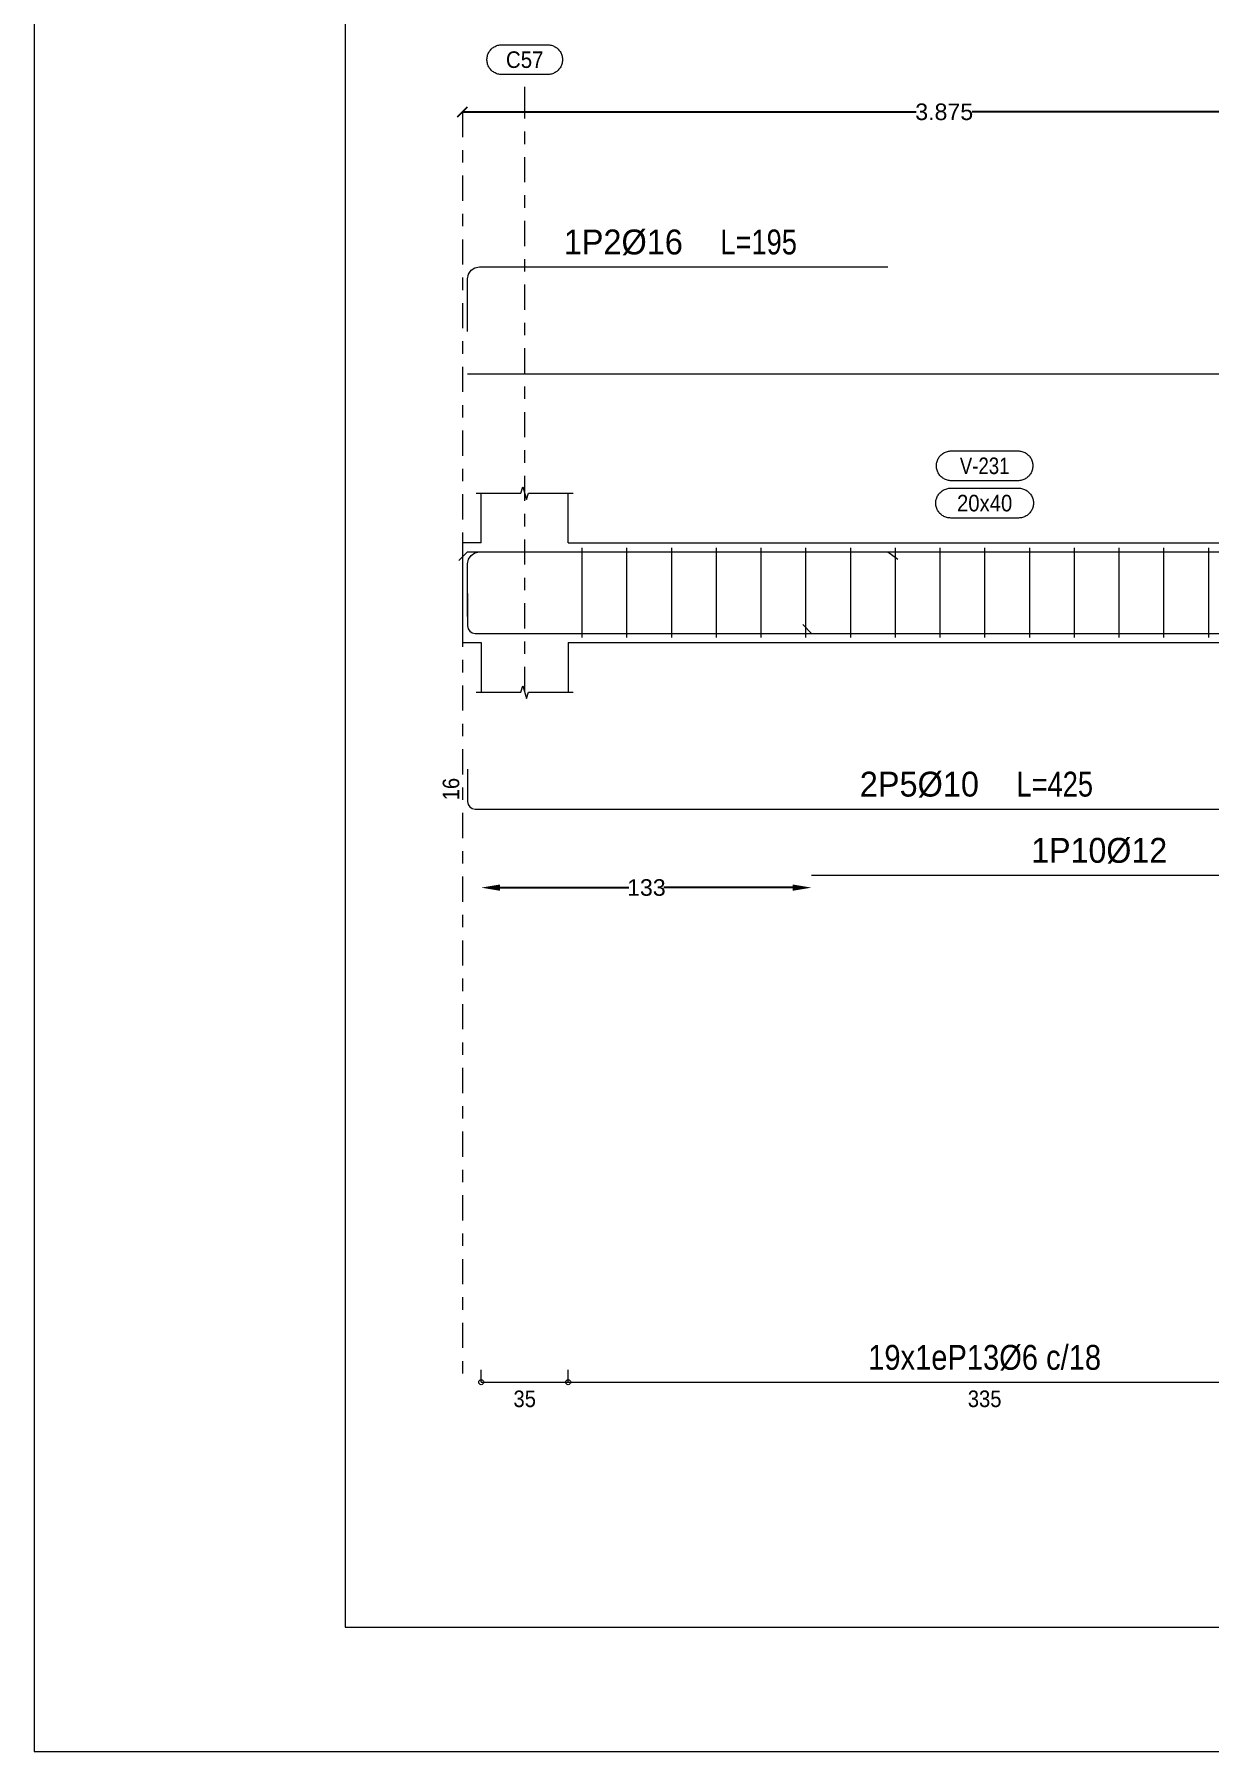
# Model space of a CAD drawing. Header units: millimetres. Extents: x 0 to 190, y -70 to 53.
# Drawn here: x 0.28 to 9.73, y -69.94 to -56.13 of the extents above; entities that cross this region are included whole.
import ezdxf
from ezdxf.enums import TextEntityAlignment as Align

# ---------------------------------------------------------------- set-up
doc = ezdxf.new("R2010")
doc.units = ezdxf.units.MM
doc.linetypes.add('CYPE_RAYAPUNTO', pattern=[0.4125, 0.2025, -0.105, 0, -0.105])
for name, color, linetype, lineweight in [('ALZ_ARM_LONG_ARM_TEXTOS', 3, 'Continuous', 9), ('ALZ_ARM_LONG_TXT_LONG', 3, 'Continuous', 9), ('ALZ_ARM_TRANS_TXT_EST', 3, 'Continuous', 9), ('ALZ_CONT_NUDOS', 122, 'Continuous', 9), ('ALZ_CONT_VIG_HORMIGON', 2, 'Continuous', 9), ('ALZ_COT_COT_ANCLAJES', 3, 'Continuous', 0), ('ALZ_COT_COT_ARM', 3, 'Continuous', 0), ('ALZ_COT_COT_EST', 3, 'Continuous', 0), ('ALZ_COT_COT_LIN_APOYOS', 2, 'CYPE_RAYAPUNTO', 0), ('ALZ_COT_LONGITUD_PROYECTADA', 122, 'Continuous', 0), ('ALZ_COT_TEXTOS_ESTRIBOS', 122, 'Continuous', 0), ('ALZ_REF_COT_LIN_AUX_COTA', 2, 'CYPE_RAYAPUNTO', 9), ('ALZ_REF_REF_NOMBRE', 3, 'Continuous', 9), ('ALZ_REF_REF_REFERENCIA', 3, 'Continuous', 9), ('ALZ_REF_TEXTO_REF_NOMBRE', 3, 'Continuous', 9), ('ALZ_REF_TEXTO_REF_REFERENCIA', 3, 'Continuous', 9), ('ARM_LONGITUDINAL_Ø10', 103, 'Continuous', 9), ('ARM_LONGITUDINAL_Ø12', 171, 'Continuous', 9), ('ARM_LONGITUDINAL_Ø16', 212, 'Continuous', 9), ('ARM_LONGITUDINAL_Ø8', 32, 'Continuous', 9), ('ARM_TRANSVERSAL_Ø6', 151, 'Continuous', 9), ('RECUAD_LIMITES', 2, 'Continuous', 0), ('RECUAD_MARCO', 1, 'Continuous', 20)]:
    doc.layers.add(name, color=color, linetype=linetype, lineweight=lineweight)
doc.styles.add('CYPETXT_0.2_romans', font='arial.ttf', dxfattribs={"height": 0.133333})
doc.styles.add('CYPETXT_romans', font='arial.ttf', dxfattribs={"height": 0.2})
doc.dimstyles.new('cype_arrow', dxfattribs={"dimtxt": 0.18, "dimasz": 0.15, "dimexe": 0.05, "dimexo": 0.05, "dimgap": 0, "dimtad": 0, "dimdec": 4, "dimzin": 0, "dimdsep": 46, "dimtxsty": 'CYPETXT_0.2_romans', "dimcen": 0.09, "dimadec": 0, "dimazin": 0, "dimtfac": 1, "dimtdec": 4, "dimtofl": 0, "dimtmove": 2, "dimatfit": 3, "dimfxl": 1, "dimtolj": 1, "dimtzin": 0, "dimarcsym": 0})
doc.dimstyles.new('cype_oblique', dxfattribs={"dimtxt": 0.18, "dimasz": 0.18, "dimexe": 0.05, "dimexo": 0.05, "dimgap": 0, "dimtad": 0, "dimdec": 4, "dimzin": 0, "dimdsep": 46, "dimtxsty": 'CYPETXT_0.2_romans', "dimblk": 'OBLIQUE', "dimtsz": 0.04, "dimcen": 0.09, "dimadec": 0, "dimazin": 0, "dimtfac": 1, "dimtdec": 4, "dimtofl": 0, "dimtmove": 2, "dimatfit": 3, "dimfxl": 1, "dimtolj": 1, "dimtzin": 0, "dimarcsym": 0})

# ---------------------------------------------------------------- blocks, each defined once
blk = doc.blocks.new('*D387')
at = {"layer": 'ALZ_COT_LONGITUD_PROYECTADA', "color": 0, "lineweight": -2, "transparency": 16777216}
for p, q in [((3.684, -56.797), (3.764, -56.717)), ((3.724, -56.757), (7.374, -56.757)), ((11.474, -56.757), (7.825, -56.757)), ((11.434, -56.797), (11.514, -56.717))]:
    blk.add_line(p, q, dxfattribs=at)
at = {"layer": 'Defpoints', "color": 0, "transparency": 16777216}
for p in [(3.724, -56.757), (3.724, -56.757), (11.474, -56.757)]:
    blk.add_point(p, dxfattribs=at)
at = {"layer": 'ALZ_COT_LONGITUD_PROYECTADA', "color": 0, "transparency": 16777216, "insert": (7.599, -56.757), "char_height": 0.1333, "attachment_point": 5, "style": 'CYPETXT_0.2_romans'}
blk.add_mtext('\\A1;3.875', dxfattribs=at)
blk = doc.blocks.new('_OBLIQUE')
at = {"color": 0, "linetype": 'ByBlock', "lineweight": -2}
blk.add_line((-0.5, -0.5), (0.5, 0.5), dxfattribs=at)
blk = doc.blocks.new('*D397')
at = {"layer": 'ALZ_COT_COT_ARM', "color": 0, "lineweight": -2, "transparency": 16777216}
for p, q in [((4.024, -62.995), (5.062, -62.995)), ((6.381, -62.995), (5.344, -62.995))]:
    blk.add_line(p, q, dxfattribs=at)
at = {"layer": 'ALZ_COT_COT_ARM', "color": 0, "transparency": 16777216}
for points in [[(4.024, -62.97), (4.024, -63.02), (3.874, -62.995)], [(6.381, -62.97), (6.381, -63.02), (6.531, -62.995)]]:
    blk.add_solid(points, dxfattribs=at)
at = {"layer": 'Defpoints', "color": 0, "transparency": 16777216}
for p in [(3.874, -62.995), (6.531, -62.995), (6.531, -62.995)]:
    blk.add_point(p, dxfattribs=at)
at = {"layer": 'ALZ_COT_COT_ARM', "color": 0, "transparency": 16777216, "insert": (5.203, -62.995), "char_height": 0.1333, "attachment_point": 5, "style": 'CYPETXT_0.2_romans'}
blk.add_mtext('\\A1;133', dxfattribs=at)

msp = doc.modelspace()

# ---------------------------------------------------------------- linework, layer by layer
at = {"layer": 'ALZ_CONT_NUDOS'}
for p, q in [((3.8742, -60.22281), (3.8742, -59.82281)), ((4.5742, -60.22281), (4.5742, -59.82281)), ((3.8742, -61.02281), (3.8742, -61.42281)), ((4.5742, -61.02281), (4.5742, -61.42281))]:
    msp.add_line(p, q, dxfattribs=at)
for points in [[(3.8342, -59.82281), (4.1942, -59.82281), (4.2092, -59.77281), (4.2392, -59.87281), (4.2542, -59.82281), (4.6142, -59.82281)], [(3.8742, -60.22281), (3.7242, -60.22281), (3.7242, -61.02281), (3.8742, -61.02281)], [(3.8342, -61.42281), (4.1942, -61.42281), (4.2092, -61.37281), (4.2392, -61.47281), (4.2542, -61.42281), (4.6142, -61.42281)]]:
    msp.add_lwpolyline(points, dxfattribs=at)
at = {"layer": 'ALZ_CONT_VIG_HORMIGON'}
for p, q in [((4.5742, -60.22281), (11.2742, -60.22281)), ((4.5742, -61.02281), (11.2742, -61.02281))]:
    msp.add_line(p, q, dxfattribs=at)
at = {"layer": 'ALZ_COT_COT_EST'}
for p, q in [((3.8742, -66.97243), (3.8742, -66.87243)), ((4.5742, -66.97243), (4.5742, -66.87243))]:
    msp.add_line(p, q, dxfattribs=at)
for points in [[(3.8742, -66.97243), (4.5742, -66.97243), (4.5742, -66.87243)], [(4.5742, -66.97243), (11.2742, -66.97243), (11.2742, -66.87243)]]:
    msp.add_lwpolyline(points, dxfattribs=at)
for centre in [(3.8742, -66.97243), (4.5742, -66.97243), (4.5742, -66.97243)]:
    msp.add_circle(centre, 0.02, dxfattribs=at)
at = {"layer": 'ALZ_COT_COT_LIN_APOYOS'}
msp.add_line((3.7242, -56.75681), (3.7242, -66.97243), dxfattribs=at)
at = {"layer": 'ALZ_REF_COT_LIN_AUX_COTA'}
for p, q in [((4.2242, -56.75681), (4.2242, -56.45681)), ((4.2242, -61.42281), (4.2242, -56.75681))]:
    msp.add_line(p, q, dxfattribs=at)
at = {"layer": 'ALZ_REF_REF_NOMBRE'}
for points in [[(8.1922, -59.48281), (8.20021, -59.48308), (8.20819, -59.48388), (8.2161, -59.48522), (8.2239, -59.48707), (8.23156, -59.48945), (8.23904, -59.49233), (8.24632, -59.49571), (8.25335, -59.49956), (8.26011, -59.50388), (8.26657, -59.50863), (8.27269, -59.51381), (8.27845, -59.51939), (8.28383, -59.52534), (8.2888, -59.53163), (8.29334, -59.53824), (8.29743, -59.54514), (8.30105, -59.5523), (8.30418, -59.55968), (8.30681, -59.56726), (8.30893, -59.57499), (8.31052, -59.58285), (8.31159, -59.5908), (8.31213, -59.5988), (8.31213, -59.60682), (8.31159, -59.61482), (8.31052, -59.62277), (8.30893, -59.63063), (8.30681, -59.63836), (8.30418, -59.64594), (8.30105, -59.65332), (8.29743, -59.66048), (8.29334, -59.66738), (8.2888, -59.67399), (8.28383, -59.68029), (8.27845, -59.68623), (8.27269, -59.69181), (8.26657, -59.69699), (8.26011, -59.70174), (8.25335, -59.70606), (8.24632, -59.70991), (8.23904, -59.71329), (8.23156, -59.71617), (8.2239, -59.71855), (8.2161, -59.72041), (8.20819, -59.72174), (8.20021, -59.72254), (8.1922, -59.72281), (7.6562, -59.72281), (7.64818, -59.72254), (7.6402, -59.72174), (7.63229, -59.72041), (7.62449, -59.71855), (7.61683, -59.71617), (7.60935, -59.71329), (7.60207, -59.70991), (7.59504, -59.70606), (7.58828, -59.70174), (7.58183, -59.69699), (7.5757, -59.69181), (7.56994, -59.68623), (7.56456, -59.68029), (7.55959, -59.67399), (7.55505, -59.66738), (7.55096, -59.66048), (7.54734, -59.65332), (7.54421, -59.64594), (7.54158, -59.63836), (7.53946, -59.63063), (7.53787, -59.62277), (7.5368, -59.61482), (7.53626, -59.60682), (7.53626, -59.5988), (7.5368, -59.5908), (7.53787, -59.58285), (7.53946, -59.57499), (7.54158, -59.56726), (7.54421, -59.55968), (7.54734, -59.5523), (7.55096, -59.54514), (7.55505, -59.53824), (7.55959, -59.53163), (7.56456, -59.52534), (7.56994, -59.51939), (7.5757, -59.51381), (7.58183, -59.50863), (7.58828, -59.50388), (7.59504, -59.49956), (7.60207, -59.49571), (7.60935, -59.49233), (7.61683, -59.48945), (7.62449, -59.48707), (7.63229, -59.48522), (7.6402, -59.48388), (7.64818, -59.48308), (7.6562, -59.48281), (8.1922, -59.48281)], [(8.1972, -59.78281), (8.20521, -59.78308), (8.21319, -59.78388), (8.2211, -59.78522), (8.2289, -59.78707), (8.23656, -59.78945), (8.24404, -59.79233), (8.25132, -59.79571), (8.25835, -59.79956), (8.26511, -59.80388), (8.27157, -59.80863), (8.27769, -59.81381), (8.28345, -59.81939), (8.28883, -59.82534), (8.2938, -59.83163), (8.29834, -59.83824), (8.30243, -59.84514), (8.30605, -59.8523), (8.30918, -59.85968), (8.31181, -59.86726), (8.31393, -59.87499), (8.31552, -59.88285), (8.31659, -59.8908), (8.31713, -59.8988), (8.31713, -59.90682), (8.31659, -59.91482), (8.31552, -59.92277), (8.31393, -59.93063), (8.31181, -59.93836), (8.30918, -59.94594), (8.30605, -59.95332), (8.30243, -59.96048), (8.29834, -59.96738), (8.2938, -59.97399), (8.28883, -59.98029), (8.28345, -59.98623), (8.27769, -59.99181), (8.27157, -59.99699), (8.26511, -60.00174), (8.25835, -60.00606), (8.25132, -60.00991), (8.24404, -60.01329), (8.23656, -60.01617), (8.2289, -60.01855), (8.2211, -60.02041), (8.21319, -60.02174), (8.20521, -60.02254), (8.1972, -60.02281), (7.6512, -60.02281), (7.64318, -60.02254), (7.6352, -60.02174), (7.62729, -60.02041), (7.61949, -60.01855), (7.61183, -60.01617), (7.60435, -60.01329), (7.59707, -60.00991), (7.59004, -60.00606), (7.58328, -60.00174), (7.57683, -59.99699), (7.5707, -59.99181), (7.56494, -59.98623), (7.55956, -59.98029), (7.55459, -59.97399), (7.55005, -59.96738), (7.54596, -59.96048), (7.54234, -59.95332), (7.53921, -59.94594), (7.53658, -59.93836), (7.53446, -59.93063), (7.53287, -59.92277), (7.5318, -59.91482), (7.53126, -59.90682), (7.53126, -59.8988), (7.5318, -59.8908), (7.53287, -59.88285), (7.53446, -59.87499), (7.53658, -59.86726), (7.53921, -59.85968), (7.54234, -59.8523), (7.54596, -59.84514), (7.55005, -59.83824), (7.55459, -59.83163), (7.55956, -59.82534), (7.56494, -59.81939), (7.5707, -59.81381), (7.57683, -59.80863), (7.58328, -59.80388), (7.59004, -59.79956), (7.59707, -59.79571), (7.60435, -59.79233), (7.61183, -59.78945), (7.61949, -59.78707), (7.62729, -59.78522), (7.6352, -59.78388), (7.64318, -59.78308), (7.6512, -59.78281), (8.1972, -59.78281)]]:
    msp.add_lwpolyline(points, close=True, dxfattribs=at)
at = {"layer": 'ALZ_REF_REF_REFERENCIA'}
msp.add_lwpolyline([(4.4082, -56.21681), (4.41621, -56.21708), (4.42419, -56.21788), (4.4321, -56.21922), (4.4399, -56.22107), (4.44756, -56.22345), (4.45504, -56.22633), (4.46232, -56.22971), (4.46935, -56.23356), (4.47611, -56.23788), (4.48257, -56.24263), (4.48869, -56.24781), (4.49445, -56.25339), (4.49983, -56.25934), (4.5048, -56.26563), (4.50934, -56.27224), (4.51343, -56.27914), (4.51705, -56.2863), (4.52018, -56.29368), (4.52281, -56.30126), (4.52493, -56.30899), (4.52652, -56.31685), (4.52759, -56.3248), (4.52813, -56.3328), (4.52813, -56.34082), (4.52759, -56.34882), (4.52652, -56.35677), (4.52493, -56.36463), (4.52281, -56.37236), (4.52018, -56.37994), (4.51705, -56.38732), (4.51343, -56.39448), (4.50934, -56.40138), (4.5048, -56.40799), (4.49983, -56.41429), (4.49445, -56.42023), (4.48869, -56.42581), (4.48257, -56.43099), (4.47611, -56.43574), (4.46935, -56.44006), (4.46232, -56.44391), (4.45504, -56.44729), (4.44756, -56.45017), (4.4399, -56.45255), (4.4321, -56.45441), (4.42419, -56.45574), (4.41621, -56.45654), (4.4082, -56.45681), (4.0402, -56.45681), (4.03218, -56.45654), (4.0242, -56.45574), (4.01629, -56.45441), (4.00849, -56.45255), (4.00083, -56.45017), (3.99335, -56.44729), (3.98607, -56.44391), (3.97904, -56.44006), (3.97228, -56.43574), (3.96583, -56.43099), (3.9597, -56.42581), (3.95394, -56.42023), (3.94856, -56.41429), (3.94359, -56.40799), (3.93905, -56.40138), (3.93496, -56.39448), (3.93134, -56.38732), (3.92821, -56.37994), (3.92558, -56.37236), (3.92346, -56.36463), (3.92187, -56.35677), (3.9208, -56.34882), (3.92026, -56.34082), (3.92026, -56.3328), (3.9208, -56.3248), (3.92187, -56.31685), (3.92346, -56.30899), (3.92558, -56.30126), (3.92821, -56.29368), (3.93134, -56.2863), (3.93496, -56.27914), (3.93905, -56.27224), (3.94359, -56.26563), (3.94856, -56.25934), (3.95394, -56.25339), (3.9597, -56.24781), (3.96583, -56.24263), (3.97228, -56.23788), (3.97904, -56.23356), (3.98607, -56.22971), (3.99335, -56.22633), (4.00083, -56.22345), (4.00849, -56.22107), (4.01629, -56.21922), (4.0242, -56.21788), (4.03218, -56.21708), (4.0402, -56.21681), (4.4082, -56.21681)], close=True, dxfattribs=at)
at = {"layer": 'ARM_LONGITUDINAL_Ø10'}
for points in [[(3.7642, -60.63081), (3.7642, -60.89081), (3.76876, -60.91377), (3.78177, -60.93324), (3.80123, -60.94624), (3.8242, -60.95081), (11.9442, -60.95081)], [(3.7642, -62.04281), (3.7642, -62.30281), (3.76876, -62.32577), (3.78177, -62.34524), (3.80123, -62.35824), (3.8242, -62.36281), (11.9442, -62.36281)]]:
    msp.add_lwpolyline(points, dxfattribs=at)
at = {"layer": 'ARM_LONGITUDINAL_Ø12'}
msp.add_line((6.53106, -60.95081), (6.46035, -60.8801), dxfattribs=at)
for points in [[(6.53106, -60.95081), (12.13106, -60.95081)], [(6.53106, -62.89524), (12.13106, -62.89524)]]:
    msp.add_lwpolyline(points, dxfattribs=at)
at = {"layer": 'ARM_LONGITUDINAL_Ø16'}
msp.add_line((7.1442, -60.29481), (7.22484, -60.35395), dxfattribs=at)
for points in [[(3.7642, -58.52281), (3.7642, -58.09881), (3.7715, -58.06207), (3.79231, -58.03093), (3.82346, -58.01012), (3.8602, -58.00281), (7.1442, -58.00281)], [(3.7642, -60.81481), (3.7642, -60.39081), (3.7715, -60.35407), (3.79231, -60.32293), (3.82346, -60.30212), (3.8602, -60.29481), (7.1442, -60.29481)]]:
    msp.add_lwpolyline(points, dxfattribs=at)
at = {"layer": 'ARM_LONGITUDINAL_Ø8'}
msp.add_line((3.7642, -60.29481), (3.69348, -60.36552), dxfattribs=at)
for points in [[(3.7642, -58.86281), (21.3642, -58.86281)], [(3.7642, -60.29481), (21.3642, -60.29481)]]:
    msp.add_lwpolyline(points, dxfattribs=at)
at = {"layer": 'ARM_TRANSVERSAL_Ø6'}
for p, q in [((4.6842, -60.26281), (4.6842, -60.98281)), ((5.0442, -60.26281), (5.0442, -60.98281)), ((5.4042, -60.26281), (5.4042, -60.98281)), ((5.7642, -60.26281), (5.7642, -60.98281)), ((6.1242, -60.26281), (6.1242, -60.98281)), ((6.4842, -60.26281), (6.4842, -60.98281)), ((6.8442, -60.26281), (6.8442, -60.98281)), ((7.2042, -60.26281), (7.2042, -60.98281)), ((7.5642, -60.26281), (7.5642, -60.98281)), ((7.9242, -60.26281), (7.9242, -60.98281)), ((8.2842, -60.26281), (8.2842, -60.98281)), ((8.6442, -60.26281), (8.6442, -60.98281)), ((9.0042, -60.26281), (9.0042, -60.98281)), ((9.3642, -60.26281), (9.3642, -60.98281)), ((9.7242, -60.26281), (9.7242, -60.98281))]:
    msp.add_line(p, q, dxfattribs=at)
at = {"layer": 'RECUAD_LIMITES'}
msp.add_lwpolyline([(0.27904, -69.94324), (59.67904, -69.94324), (59.67904, -27.94324), (0.27904, -27.94324), (0.27904, -69.94324)], close=True, dxfattribs=at)
at = {"layer": 'RECUAD_MARCO'}
msp.add_lwpolyline([(2.77904, -68.94324), (58.67904, -68.94324), (58.67904, -28.94324), (2.77904, -28.94324), (2.77904, -68.94324)], close=True, dxfattribs=at)

# ---------------------------------------------------------------- texts
at = {"layer": 'ALZ_ARM_LONG_ARM_TEXTOS', "style": 'CYPETXT_romans'}
for s, width, p in [('1P2%%c16', 0.935124, (5.0172, -57.90281)), ('2P5%%c10', 0.935124, (7.3992, -62.26281)), ('1P10%%c12', 0.92633, (8.84606, -62.79524))]:
    msp.add_text(s, height=0.2, dxfattribs=dict(at, width=width)).set_placement(p, align=Align.CENTER)
at = {"layer": 'ALZ_ARM_LONG_TXT_LONG', "style": 'CYPETXT_romans', "width": 0.785606}
for s, p in [(' L=195', (6.0757, -57.90281)), (' L=425', (8.4577, -62.26281))]:
    msp.add_text(s, height=0.2, dxfattribs=at).set_placement(p, align=Align.CENTER)
at = {"layer": 'ALZ_ARM_TRANS_TXT_EST', "style": 'CYPETXT_romans', "width": 0.837616}
msp.add_text('19x1eP13%%c6 c/18', height=0.2, dxfattribs=at).set_placement((7.9242, -66.87243), align=Align.CENTER)
at = {"layer": 'ALZ_COT_COT_ANCLAJES', "style": 'CYPETXT_romans', "width": 0.872274}
msp.add_text('16', height=0.133333, rotation=90, dxfattribs=at).set_placement((3.69753, -62.20281), align=Align.CENTER)
at = {"layer": 'ALZ_COT_TEXTOS_ESTRIBOS', "style": 'CYPETXT_romans', "width": 0.872274}
for s, p in [('35', (4.2242, -67.03909)), ('335', (7.9242, -67.03909))]:
    msp.add_text(s, height=0.133333, dxfattribs=at).set_placement(p, align=Align.TOP_CENTER)
at = {"layer": 'ALZ_REF_TEXTO_REF_NOMBRE', "style": 'CYPETXT_romans'}
for s, width, p in [('V-231', 0.803518, (7.9242, -59.60281)), ('20x40', 0.876123, (7.9242, -59.90281))]:
    msp.add_text(s, height=0.133333, dxfattribs=dict(at, width=width)).set_placement(p, align=Align.MIDDLE_CENTER)
at = {"layer": 'ALZ_REF_TEXTO_REF_REFERENCIA', "style": 'CYPETXT_romans', "width": 0.8832}
msp.add_text('C57', height=0.133333, dxfattribs=at).set_placement((4.2242, -56.33681), align=Align.MIDDLE_CENTER)

# ---------------------------------------------------------------- dimensions: what is measured, and where the dimension line sits
at = {"layer": 'ALZ_COT_COT_ARM'}
dim = msp.add_aligned_dim(p1=(3.8742, -62.99524), p2=(6.53106, -62.99524), distance=0, text='133', dimstyle='cype_arrow', override={"dimexe": 0, "dimexo": 0}, dxfattribs=at)
dim.commit()
dim.dimension.update_dxf_attribs({"geometry": '*D397', "text_midpoint": (5.20263, -62.99524)})
at = {"layer": 'ALZ_COT_LONGITUD_PROYECTADA'}
dim = msp.add_aligned_dim(p1=(11.4742, -56.75681), p2=(3.7242, -56.75681), distance=0, text='3.875', dimstyle='cype_oblique', override={"dimexe": 0, "dimexo": 0}, dxfattribs=at)
dim.commit()
dim.dimension.update_dxf_attribs({"geometry": '*D387', "text_midpoint": (7.5992, -56.75681)})

doc.saveas('drawing.dxf')
